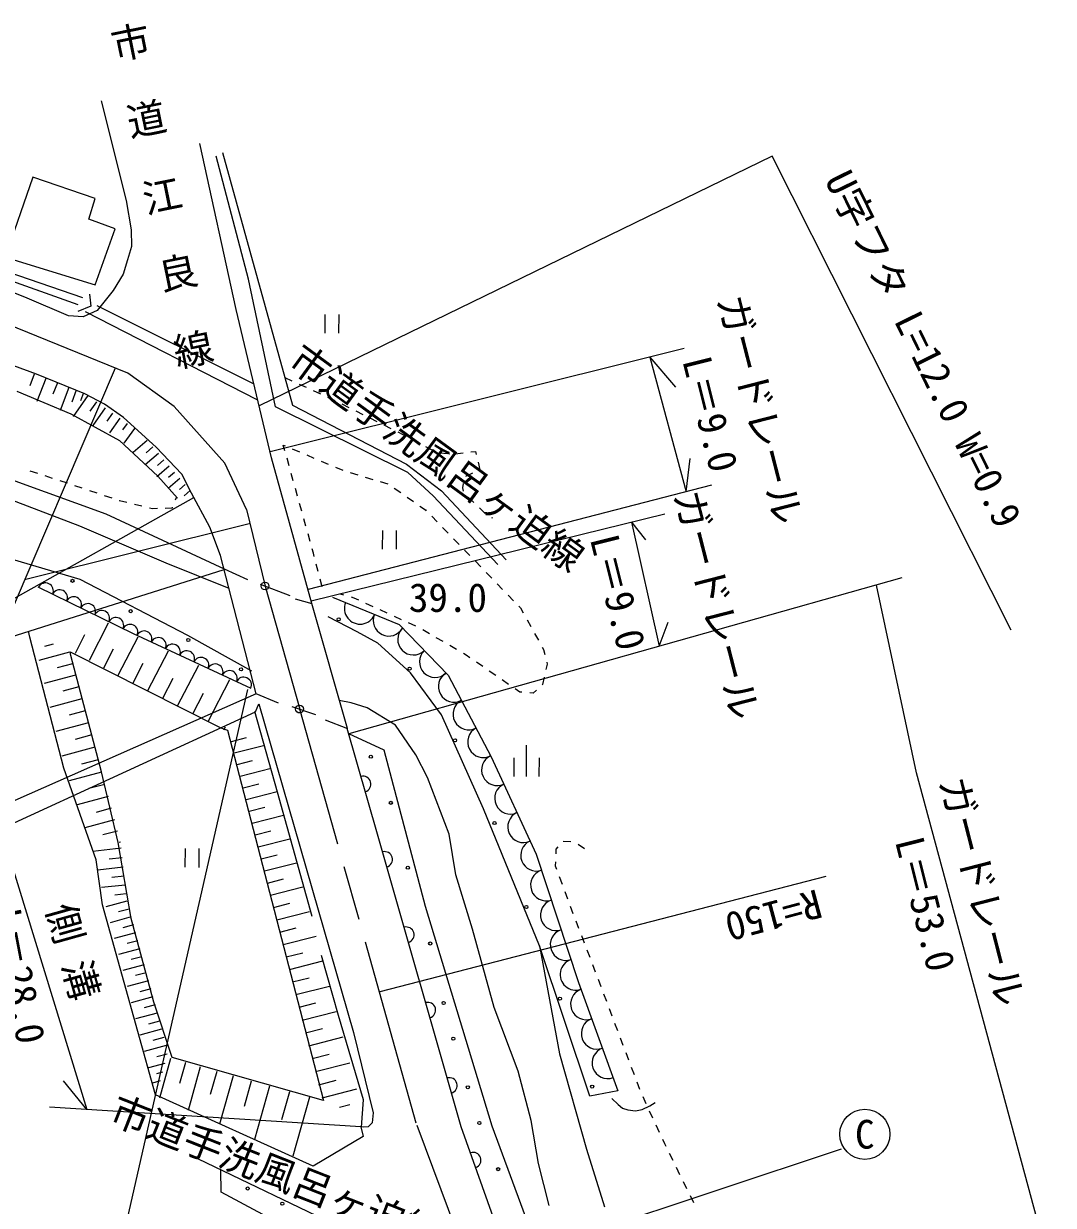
# Model space of a CAD drawing. Units: millimetres, scale not verified. Extents: x 40000 to 680000, y 20000 to 380000.
# Drawn here: x 471320 to 537032, y 260750 to 336139 of the extents above; entities that cross this region are included whole.
import ezdxf
from ezdxf.enums import TextEntityAlignment as Align

# ---------------------------------------------------------------- set-up
doc = ezdxf.new("R2010")
doc.units = ezdxf.units.MM
doc.header["$LTSCALE"] = 1000
doc.header["$PDMODE"] = 32
doc.header["$PDSIZE"] = 500
doc.linetypes.add('CHAIN', pattern=[18.5, 12, -1.5, 3.5, -1.5])
for name, color, linetype, lineweight in [('M-BGD', 7, 'Continuous', 25), ('M-BMK', 2, 'CHAIN', 13), ('M-STR-HTXT', 7, 'Continuous', 13), ('M-STR-STRC', 7, 'Continuous', 25)]:
    doc.layers.add(name, color=color, linetype=linetype, lineweight=lineweight)
doc.layers.add('M-OTRS', color=6, linetype='Continuous')
doc.styles.add('@ＭＳ ゴシック', font='')
doc.styles.add('ＭＳ ゴシック', font='')
doc.styles.get('@ＭＳ ゴシック').set_extended_font_data('@MS Gothic')
doc.styles.get('ＭＳ ゴシック').set_extended_font_data('MS Gothic')

msp = doc.modelspace()

# ---------------------------------------------------------------- linework, layer by layer
at = {"layer": 'M-BGD'}
for p, q in [((476269, 331223), (477866, 324859)), ((484877, 317894), (482563, 328492)), ((485669, 319836), (483608, 327680)), ((484006, 327914), (488478, 311805)), ((471902, 326347), (470143, 321233)), ((475881, 324982), (471902, 326347)), ((475488, 323663), (475881, 324982)), ((477866, 324859), (478190, 322985)), ((477154, 323038), (475488, 323663)), ((475881, 319475), (477154, 323038)), ((478190, 322985), (478213, 321921)), ((463307, 322295), (474781, 318221)), ((478213, 321921), (477958, 321065)), ((475108, 318642), (467194, 321358)), ((470143, 321233), (475881, 319475)), ((471549, 318635), (466759, 320509)), ((477958, 321065), (477681, 320162)), ((477681, 320162), (477033, 319121)), ((487401, 311688), (485669, 319836)), ((477033, 319121), (476015, 317848)), ((474187, 317501), (471549, 318635)), ((475520, 318878), (475598, 318123)), ((475987, 318150), (486011, 313161)), ((475112, 317432), (474187, 317501)), ((475598, 318123), (474785, 317775)), ((476015, 317848), (475112, 317432)), ((475237, 317776), (486195, 312156)), ((487144, 308431), (484877, 317894)), ((490550, 317591), (490544, 316391)), ((491444, 316386), (491450, 317586)), ((472145, 313778), (468188, 315236)), ((471994, 313786), (471706, 313035)), ((475222, 312529), (472145, 313778)), ((472729, 313504), (472165, 312035)), ((473471, 313220), (473194, 312498)), ((474212, 312935), (473643, 311451)), ((487990, 313566), (488444, 313357)), ((488898, 313149), (489353, 312940)), ((470893, 312692), (474326, 311254)), ((474679, 312756), (474390, 312001)), ((475413, 312408), (474475, 311079)), ((475146, 312576), (474956, 312082)), ((476472, 311858), (475222, 312529)), ((489807, 312731), (490261, 312522)), ((490716, 312314), (491170, 312105)), ((475969, 312016), (475538, 311406)), ((476525, 311624), (475741, 310512)), ((477698, 311002), (476472, 311858)), ((495831, 307497), (487401, 311688)), ((488478, 311805), (495761, 308035)), ((491618, 311883), (492065, 311659)), ((492512, 311436), (492960, 311212)), ((474326, 311254), (477434, 309537)), ((476990, 311296), (476630, 310785)), ((477455, 310968), (476799, 310038)), ((477920, 310640), (477620, 310215)), ((479781, 309127), (477698, 311002)), ((493407, 310989), (493854, 310765)), ((478385, 310312), (477725, 309375)), ((494301, 310541), (494748, 310318)), ((495196, 310094), (495527, 309928)), ((495527, 309928), (495642, 309868)), ((477434, 309537), (479893, 307264)), ((479208, 309555), (478304, 308782)), ((479571, 309131), (479133, 308756)), ((481424, 307392), (479781, 309127)), ((487993, 308891), (487891, 309257)), ((487891, 309257), (488001, 309211)), ((496084, 309635), (496527, 309402)), ((496969, 309169), (497411, 308937)), ((479933, 308707), (479086, 307982)), ((489713, 299152), (487144, 308431)), ((488261, 307928), (488127, 308409)), ((488461, 309015), (488921, 308819)), ((489382, 308624), (489842, 308428)), ((497870, 308759), (498368, 308714)), ((498866, 308693), (499361, 308762)), ((499857, 308823), (500155, 308841)), ((500155, 308841), (500202, 308645)), ((471720, 307611), (472197, 307463)), ((480614, 307911), (479818, 307231)), ((480274, 308309), (479863, 307958)), ((490302, 308232), (490762, 308037)), ((491222, 307841), (491682, 307646)), ((495761, 308035), (497985, 306326)), ((500319, 308159), (500432, 307684)), ((500432, 307684), (500422, 307679)), ((467235, 307014), (474890, 304091)), ((470761, 306967), (476560, 304856)), ((472673, 307311), (473148, 307152)), ((473622, 306993), (474096, 306834)), ((479893, 307264), (481146, 305872)), ((481294, 307116), (480551, 306480)), ((480954, 307514), (480569, 307185)), ((482025, 306189), (481424, 307392)), ((488530, 306964), (488396, 307446)), ((492158, 307494), (492637, 307351)), ((493117, 307208), (493596, 307065)), ((494075, 306922), (494554, 306779)), ((497446, 306021), (495831, 307497)), ((499971, 307464), (499519, 307249)), ((474570, 306676), (475044, 306517)), ((475518, 306358), (475992, 306199)), ((481619, 306736), (481260, 306429)), ((481944, 306356), (481554, 306022)), ((483205, 304013), (482025, 306189)), ((488798, 306001), (488664, 306483)), ((494973, 306513), (495382, 306226)), ((497985, 306326), (502106, 301924)), ((499375, 306794), (499322, 306527)), ((499322, 306527), (499359, 306303)), ((476466, 306041), (476940, 305882)), ((477415, 305723), (477432, 305717)), ((477432, 305717), (477900, 305604)), ((478386, 305486), (478872, 305369)), ((481012, 305757), (481088, 305949)), ((489066, 305038), (488932, 305519)), ((495791, 305938), (496200, 305651)), ((496610, 305363), (496962, 305115)), ((501591, 301643), (497446, 306021)), ((499688, 305939), (500047, 305591)), ((476560, 304856), (484108, 301356)), ((479358, 305251), (479538, 305208)), ((479538, 305208), (479853, 305220)), ((480352, 305238), (480810, 305254)), ((480810, 305254), (480826, 305293)), ((496962, 305115), (497010, 305066)), ((497360, 304708), (497709, 304350)), ((500406, 305242), (500764, 304894)), ((501178, 304631), (501242, 304606)), ((474890, 304091), (480387, 301748)), ((483876, 302209), (483205, 304013)), ((489335, 304074), (489201, 304556)), ((498058, 303993), (498408, 303635)), ((466701, 303117), (474913, 300704)), ((489603, 303111), (489469, 303593)), ((494216, 303812), (494209, 302612)), ((495109, 302607), (495116, 303807)), ((498757, 303277), (498905, 303126)), ((498905, 303126), (499106, 302919)), ((489812, 302362), (489737, 302629)), ((489867, 302147), (489812, 302362)), ((499453, 302559), (499801, 302200)), ((480387, 301748), (484418, 300125)), ((486167, 293393), (483876, 302209)), ((490117, 301178), (489992, 301662)), ((500148, 301840), (500496, 301481)), ((484108, 301356), (485607, 300681)), ((500844, 301122), (501191, 300762)), ((478326, 297209), (472251, 300189)), ((474913, 300704), (481779, 297132)), ((486419, 300379), (488297, 299660)), ((490367, 300210), (490242, 300694)), ((501539, 300403), (501887, 300044)), ((488645, 299452), (489708, 299140)), ((491037, 299550), (495274, 297809)), ((491763, 299683), (491547, 299747)), ((492403, 299493), (492242, 299541)), ((492705, 299355), (492403, 299493)), ((502234, 299684), (502582, 299325)), ((491986, 291170), (489713, 299152)), ((493615, 298940), (493160, 299147)), ((494525, 298525), (494070, 298732)), ((502930, 298966), (503024, 298868)), ((503024, 298868), (503201, 298550)), ((475515, 295526), (476745, 297909)), ((492604, 297345), (490747, 298293)), ((495435, 298110), (494980, 298318)), ((495274, 297809), (498408, 294578)), ((496345, 297695), (495890, 297903)), ((503444, 298113), (503687, 297676)), ((471713, 297007), (471624, 297375)), ((474621, 295988), (475227, 297162)), ((485832, 293727), (478326, 297209)), ((481779, 297132), (485862, 294859)), ((493920, 296609), (492604, 297345)), ((497222, 297218), (496790, 297470)), ((503931, 297239), (504174, 296802)), ((473896, 288646), (471713, 297007)), ((473204, 296553), (472654, 296405)), ((477356, 294576), (478623, 297030)), ((496009, 294733), (493920, 296609)), ((498086, 296715), (497654, 296966)), ((498950, 296211), (498518, 296463)), ((504417, 296365), (504505, 296207)), ((474245, 296043), (472281, 295516)), ((474332, 295830), (474285, 296062)), ((474285, 296062), (483907, 291206)), ((476283, 288397), (474332, 295830)), ((476435, 295051), (477060, 296260)), ((479252, 293596), (480558, 296125)), ((499553, 295860), (499382, 295959)), ((499802, 295688), (499553, 295860)), ((504505, 296207), (504582, 295898)), ((474442, 295307), (473451, 295041)), ((478304, 294086), (478947, 295332)), ((481149, 292617), (482493, 295220)), ((500626, 295121), (500214, 295405)), ((501449, 294553), (501037, 294837)), ((504736, 295281), (504654, 294926)), ((504704, 295413), (504736, 295281)), ((474640, 294571), (472638, 294034)), ((480200, 293107), (480863, 294390)), ((483101, 291609), (484484, 294288)), ((497982, 292044), (496009, 294733)), ((498408, 294578), (501155, 289374)), ((502272, 293986), (501861, 294270)), ((504541, 294439), (504436, 293986)), ((474841, 293820), (473830, 293549)), ((482125, 292113), (482807, 293433)), ((486140, 293397), (487555, 292817)), ((502978, 293500), (502684, 293702)), ((503121, 293488), (502978, 293500)), ((503834, 293430), (503619, 293448)), ((504043, 293623), (503834, 293430)), ((504436, 293986), (504410, 293962)), ((475042, 293069), (473001, 292522)), ((486125, 292238), (486333, 292750)), ((486333, 292750), (492369, 271778)), ((488437, 292585), (489944, 292075)), ((492230, 292814), (491459, 292960)), ((493248, 292490), (492230, 292814)), ((475247, 292304), (474217, 292028)), ((487513, 287120), (486082, 292266)), ((495053, 291380), (493248, 292490)), ((500672, 286046), (497982, 292044)), ((475453, 291539), (473372, 290981)), ((483907, 291206), (484336, 291055)), ((484105, 291090), (484204, 291281)), ((484336, 291055), (490462, 267446)), ((490571, 291727), (491986, 291170)), ((493900, 284421), (491969, 291180)), ((496348, 289482), (495053, 291380)), ((475662, 290759), (474611, 290477)), ((484578, 290348), (485550, 290595)), ((494326, 289799), (492062, 290822)), ((475871, 289978), (473750, 289409)), ((484765, 289616), (486717, 290113)), ((496957, 279816), (494326, 289799)), ((503402, 288106), (503413, 290106)), ((476085, 289183), (475018, 288897)), ((484953, 288877), (485933, 289126)), ((497089, 288047), (496348, 289482)), ((501155, 289374), (504019, 283144)), ((502609, 289310), (502602, 288110)), ((504208, 289301), (504202, 288101)), ((475940, 282793), (473896, 288646)), ((476298, 288387), (474216, 287829)), ((477351, 283892), (476283, 288397)), ((485141, 288138), (487111, 288639)), ((498477, 284438), (497089, 288047)), ((476507, 287606), (475491, 287334)), ((485330, 287392), (486320, 287644)), ((476717, 286826), (474735, 286294)), ((485520, 286646), (487509, 287152)), ((489738, 279187), (487513, 287120)), ((476916, 286083), (475949, 285823)), ((485712, 285894), (486711, 286148)), ((504239, 277311), (500672, 286046)), ((477115, 285340), (475230, 284834)), ((485903, 285141), (487911, 285652)), ((477305, 284632), (476385, 284386)), ((486097, 284381), (487105, 284637)), ((499240, 265770), (493900, 284421)), ((498894, 281846), (498477, 284438)), ((477540, 283529), (475739, 283329)), ((478187, 279061), (477351, 283892)), ((477495, 283925), (477413, 283903)), ((481620, 283515), (481613, 282315)), ((482513, 282310), (482520, 283510)), ((486290, 283621), (488317, 284137)), ((505292, 283480), (505278, 283173)), ((505408, 283633), (505292, 283480)), ((506242, 283933), (505743, 283962)), ((507120, 283504), (506699, 283774)), ((476358, 279913), (475940, 282793)), ((477607, 282923), (476769, 282830)), ((486485, 282854), (487503, 283113)), ((504019, 283144), (506727, 274960)), ((477674, 282316), (476057, 282137)), ((486681, 282087), (488726, 282607)), ((505257, 282673), (505245, 282416)), ((505245, 282416), (505330, 282189)), ((477737, 281751), (476956, 281664)), ((486878, 281313), (487905, 281574)), ((499958, 278375), (498894, 281846)), ((505503, 281720), (505677, 281251)), ((477800, 281186), (476293, 281019)), ((477863, 280621), (477137, 280540)), ((487075, 280538), (489139, 281064)), ((505850, 280782), (506024, 280313)), ((479727, 267801), (476358, 279913)), ((477914, 280157), (476571, 279793)), ((487274, 279757), (488311, 280021)), ((501213, 265809), (496957, 279816)), ((506199, 279845), (506377, 279378)), ((478187, 279149), (476838, 278784)), ((478051, 279653), (477377, 279471)), ((479627, 273719), (478187, 279061)), ((487472, 278975), (489556, 279506)), ((478324, 278643), (477648, 278460)), ((487673, 278186), (488720, 278453)), ((501346, 273377), (499958, 278375)), ((506555, 278910), (506733, 278443)), ((478461, 278137), (477106, 277771)), ((478598, 277629), (477920, 277446)), ((487874, 277397), (489978, 277933)), ((506911, 277976), (507088, 277508)), ((478735, 277121), (477376, 276754)), ((488077, 276601), (489133, 276870)), ((491421, 272861), (490319, 276692)), ((504239, 277311), (505512, 270415)), ((507443, 267724), (504239, 277311)), ((507266, 277041), (507444, 276574)), ((479011, 276102), (477646, 275732)), ((478873, 276612), (478192, 276427)), ((488279, 275805), (490403, 276345)), ((507622, 276106), (507800, 275639)), ((479150, 275590), (478466, 275405)), ((488484, 275001), (489550, 275273)), ((479288, 275078), (477918, 274707)), ((479427, 274564), (478741, 274378)), ((488688, 274197), (490832, 274743)), ((506727, 274960), (509242, 268053)), ((507977, 275172), (508154, 274704)), ((479566, 274050), (478191, 273678)), ((480789, 270188), (479627, 273719)), ((508330, 274236), (508507, 273768)), ((479845, 273019), (478464, 272645)), ((479706, 273534), (479017, 273348)), ((488895, 273386), (489971, 273660)), ((489101, 272575), (491265, 273125)), ((502874, 269305), (501346, 273377)), ((508683, 273300), (508860, 272833)), ((479985, 272501), (479294, 272314)), ((493008, 267483), (491421, 272861)), ((509036, 272365), (509213, 271897)), ((480126, 271983), (478739, 271608)), ((480266, 271463), (479572, 271275)), ((489310, 271756), (490396, 272032)), ((489518, 270937), (491702, 271493)), ((492369, 271778), (493627, 266651)), ((509389, 271429), (509566, 270961)), ((480407, 270943), (479015, 270566)), ((480479, 270402), (479816, 270223)), ((480701, 270123), (479994, 267597)), ((490462, 267446), (480789, 270188)), ((489728, 270110), (490825, 270389)), ((505512, 270415), (507247, 264330)), ((509742, 270494), (509919, 270026)), ((480321, 269799), (479292, 269521)), ((480175, 269242), (479797, 269140)), ((481649, 269858), (481276, 268528)), ((482596, 269592), (481814, 266802)), ((483643, 269299), (483231, 267831)), ((489939, 269284), (492143, 269844)), ((503707, 266158), (502874, 269305)), ((510095, 269558), (510272, 269090)), ((480029, 268684), (479548, 268554)), ((484689, 269006), (483826, 265924)), ((485845, 268682), (485391, 267060)), ((490151, 268449), (491258, 268731)), ((510448, 268622), (510625, 268155)), ((489806, 263260), (479727, 267801)), ((487001, 268358), (486047, 264954)), ((488277, 268000), (487776, 266209)), ((489554, 267643), (488500, 263882)), ((490363, 267615), (492588, 268181)), ((509242, 268053), (507443, 267724)), ((510824, 267696), (511033, 267242)), ((491468, 267007), (492139, 267178)), ((492872, 265741), (493008, 267483)), ((508860, 267568), (509255, 267174)), ((509255, 267174), (509533, 266942)), ((509533, 266942), (509881, 266849)), ((510786, 266872), (511273, 267104)), ((511273, 267104), (511621, 267313)), ((493627, 266651), (493569, 266012)), ((504169, 263427), (503707, 266158)), ((509881, 266849), (510368, 266779)), ((510368, 266779), (510786, 266872)), ((511243, 266788), (511452, 266334)), ((492848, 265761), (492982, 265135)), ((493027, 265741), (492848, 265761)), ((492848, 265761), (492872, 265741)), ((493298, 265761), (493027, 265741)), ((493569, 266012), (493298, 265761)), ((502800, 255787), (499240, 265770)), ((503767, 258921), (501213, 265809)), ((511662, 265880), (511871, 265426)), ((492982, 265135), (489806, 263260)), ((512081, 264972), (512210, 264691)), ((512210, 264691), (512295, 264520)), ((481886, 263990), (496280, 257103)), ((507247, 264330), (508381, 260651)), ((512517, 264072), (512739, 263624)), ((504864, 260743), (504169, 263427)), ((512960, 263176), (513182, 262728)), ((483917, 261591), (483902, 263025)), ((513404, 262280), (513626, 261832)), ((495680, 255323), (483917, 261591)), ((513848, 261384), (514070, 260936))]:
    msp.add_line(p, q, dxfattribs=at)
for centre in [(474437, 300595), (478152, 298660), (491424, 298138), (481828, 296822), (485194, 294946), (495951, 294984), (498853, 290418), (493475, 289374), (494751, 286433), (501368, 285137), (495835, 282293), (503400, 279778), (497267, 277456), (498118, 273664), (505547, 273935), (498737, 271381), (507598, 268324), (499666, 268285), (500401, 266002), (501600, 263062), (485620, 261823), (487825, 260856)]:
    msp.add_circle(centre, 100, dxfattribs=at)
for centre, radius, start, end in [((472718, 299959), 500, 333.87455, 153.87455), ((473616, 299519), 500, 333.87455, 153.87455), ((474514, 299079), 500, 333.87455, 153.87455), ((475412, 298638), 500, 333.87455, 153.87455), ((476310, 298198), 500, 333.87455, 153.87455), ((492792, 298829), 1000, 157.65935, 337.65935), ((477207, 297758), 500, 333.87455, 153.87455), ((478105, 297317), 500, 334.50164, 153.8774), ((494625, 298056), 990, 156.62624, 331.36924), ((479010, 296892), 500, 335.11259, 155.11259), ((496190, 296864), 1000, 134.12931, 314.12931), ((479917, 296471), 500, 335.11259, 155.11259), ((480824, 296050), 500, 335.11259, 155.11259), ((481732, 295629), 500, 335.11259, 155.11259), ((482639, 295208), 500, 335.11259, 155.11259), ((497583, 295429), 1000, 134.12931, 314.12931), ((483546, 294788), 500, 335.11259, 155.11259), ((484453, 294367), 500, 335.11259, 155.11259), ((485360, 293946), 500, 335.11259, 155.11259), ((498783, 293851), 997, 120.3563, 298.28677), ((499722, 292089), 1000, 117.82872, 297.82872), ((500656, 290320), 1000, 117.82872, 297.82872), ((501544, 288528), 1000, 114.89089, 294.69861), ((492985, 287624), 500, 285.94821, 105.94821), ((502379, 286711), 1000, 114.6848, 294.6848), ((503214, 284894), 1000, 114.6848, 294.6848), ((504042, 283074), 1000, 114.20139, 288.32599), ((494359, 282817), 500, 285.97679, 105.97679), ((504670, 281175), 1000, 108.31296, 288.31296), ((505299, 279277), 1000, 108.31296, 288.31296), ((495736, 278010), 500, 285.97679, 105.97679), ((505927, 277378), 1000, 108.31296, 288.31296), ((506555, 275479), 1000, 108.30728, 289.08746), ((507225, 273594), 1000, 110.00887, 290.00887), ((497112, 273203), 500, 285.97679, 105.97679), ((507909, 271715), 1000, 110.00887, 290.00887), ((508593, 269836), 1000, 110.00887, 290.00887), ((498488, 268396), 500, 285.97679, 105.97679), ((500002, 263633), 500, 289.62568, 109.62568)]:
    msp.add_arc(centre, radius, start, end, dxfattribs=at)
at = {"layer": 'M-BMK'}
for p, q in [((477960, 313839), (466397, 318552)), ((480921, 311710), (477960, 313839)), ((484161, 308100), (480921, 311710)), ((485549, 305139), (484161, 308100)), ((485549, 305139), (486726, 300260)), ((486726, 300262), (488952, 292400)), ((496378, 265987), (488952, 292400)), ((500636, 254603), (496378, 265987))]:
    msp.add_line(p, q, dxfattribs=at)
at = {"layer": 'M-OTRS'}
for p in [(486726, 300260), (488927, 292411)]:
    msp.add_point(p, dxfattribs=at)
at = {"layer": 'M-STR-HTXT'}
for p, q in [((519094, 327681), (486350, 311746)), ((534330, 297441), (519094, 327681)), ((513464, 315412), (487049, 308829)), ((511285, 314869), (513599, 306271)), ((511285, 314869), (512916, 312956)), ((477166, 314162), (466786, 289927)), ((513599, 306271), (513845, 308403)), ((515209, 306687), (489469, 300034)), ((469916, 299026), (482179, 305904)), ((512242, 304850), (489672, 299296)), ((485797, 304243), (471380, 300652)), ((510109, 304325), (511885, 296415)), ((510109, 304325), (511011, 303201)), ((463395, 294782), (484110, 301310)), ((527358, 300781), (492062, 290822)), ((528291, 288348), (525745, 300326)), ((511885, 296415), (512451, 297952)), ((486167, 293393), (465573, 284278)), ((466743, 283320), (486125, 292238)), ((537032, 256069), (528291, 288348)), ((469864, 284756), (475352, 266865)), ((522508, 281740), (494057, 274381)), ((475352, 266865), (473861, 268687)), ((492848, 265761), (472967, 267015)), ((523483, 264326), (502380, 257337))]:
    msp.add_line(p, q, dxfattribs=at)
msp.add_circle((524998, 265286), 1600, dxfattribs=at)
at = {"layer": 'M-STR-STRC'}
msp.add_line((485602, 293655), (475104, 247459), dxfattribs=at)

# ---------------------------------------------------------------- texts
at = {"layer": 'M-BGD', "style": '@ＭＳ ゴシック'}
msp.add_text('市\u3000道\u3000江\u3000良\u3000線', height=1833, rotation=281.487, dxfattribs=at).set_placement((476440, 335908), align=Align.BOTTOM_LEFT)
at = {"layer": 'M-BGD', "style": 'ＭＳ ゴシック'}
for rotation, p in [(323.815, (489150, 315826)), (338.476, (477341, 267822))]:
    msp.add_text('市道手洗風呂ヶ迫線', height=1833, rotation=rotation, dxfattribs=at).set_placement(p, align=Align.TOP_LEFT)
msp.add_text('39.0', height=1833, dxfattribs=at).set_placement((495903, 298060), align=Align.BOTTOM_LEFT)
at = {"layer": 'M-STR-HTXT', "style": 'ＭＳ ゴシック'}
for s, rotation, p in [('U字フタ L=12.0 W=0.9', 296.226, (521916, 325929)), ('ガードレール', 284.379, (515029, 318437)), ('L＝9.0', 284.088, (512811, 314512)), ('ガードレール', 284.379, (512267, 305970)), ('L＝9.0', 284.088, (506912, 303143)), ('ガードレール', 284.379, (529201, 287691)), ('L＝53.0', 284.088, (526380, 283858)), ('R=150', 195.039, (521805, 281465)), ('側 溝', 285.672, (472226, 279551)), ('L＝28.0', 280.785, (468759, 279404))]:
    msp.add_text(s, height=1833, rotation=rotation, dxfattribs=at).set_placement(p, align=Align.BOTTOM_LEFT)
msp.add_text('C', height=1833, rotation=359.865, dxfattribs=at).set_placement((524998, 265286), align=Align.MIDDLE_CENTER)

doc.saveas('drawing.dxf')
